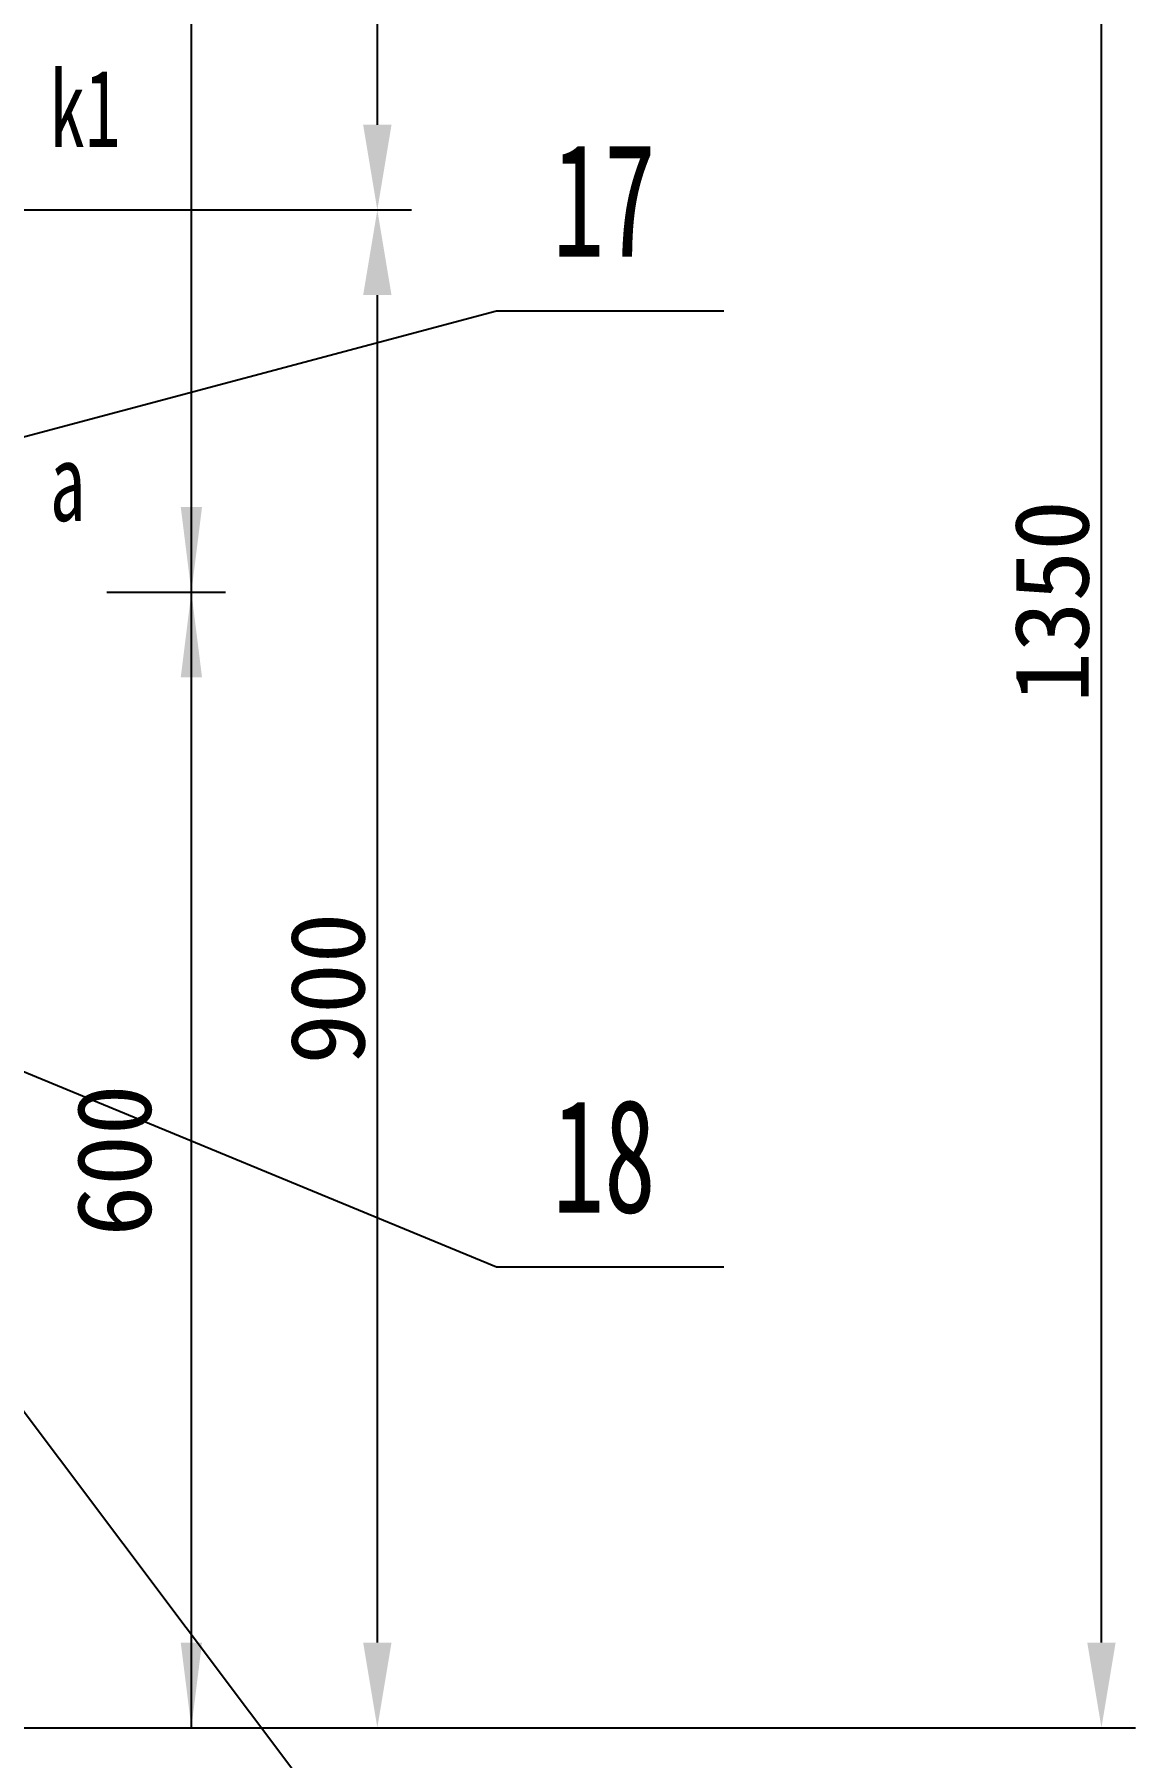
# Model space of a CAD drawing. Header units: millimetres. Extents: x -23892 to 57527, y -540 to 34444.
# Drawn here: x 13711 to 15249, y 13063 to 15470 of the extents above; entities that cross this region are included whole.
import ezdxf

# ---------------------------------------------------------------- set-up
doc = ezdxf.new("R2010")
doc.units = ezdxf.units.MM
for name, color, linetype, lineweight in [('CAXA0', 7, 'Continuous', 70), ('CAXA3', 7, 'Continuous', 25), ('CAXA4', 3, 'Continuous', 25)]:
    doc.layers.add(name, color=color, linetype=linetype, lineweight=lineweight)
doc.styles.get("Standard").update_dxf_attribs({"font": ''})
doc.styles.add('UserTxtStyle1', font='', dxfattribs={"width": 0.667})
doc.styles.add('UserTxtStyle5', font='', dxfattribs={"width": 0.667})
doc.styles.get('Standard').set_extended_font_data('FangSong')
doc.styles.get('UserTxtStyle1').set_extended_font_data('FangSong')
doc.styles.get('UserTxtStyle5').set_extended_font_data('FangSong')

msp = doc.modelspace()

# ---------------------------------------------------------------- hatches: boundary and pattern name
at = {"layer": 'CAXA0', "linetype": 'Continuous', "lineweight": 25}
for points in [[(13929.8479, 14691.4128), (13944.7204, 14810.3929), (13914.9754, 14810.3929)], [(13929.8479, 14691.4128), (13944.7204, 14572.4326), (13914.9754, 14572.4326)], [(13929.8479, 13105.0105), (13944.7204, 13223.9907), (13914.9754, 13223.9907)]]:
    msp.add_hatch(color=3, dxfattribs=at).paths.add_polyline_path(points, flags=0)

# ---------------------------------------------------------------- linework, layer by layer
at = {"layer": 'CAXA0', "color": 3, "linetype": 'Continuous', "lineweight": 25}
for p, q in [((13929.8479, 14691.4128), (13929.8479, 18287.2579)), ((13811.7252, 14691.4128), (13977.44, 14691.4128)), ((13811.7252, 14691.4128), (13977.44, 14691.4128)), ((13929.8479, 13105.0105), (13929.8479, 14691.4128)), ((13549.5311, 13105.0105), (13977.44, 13105.0105))]:
    msp.add_line(p, q, dxfattribs=at)
at = {"layer": 'CAXA0', "color": 0, "linetype": 'Continuous', "lineweight": 25}
for p, q in [((12998.7237, 14723.247), (14356.1867, 15084.1113)), ((14356.1867, 15084.1113), (14673.4672, 15084.1113)), ((11630.1391, 14874.7201), (14356.1867, 13748.9065)), ((14356.1867, 13748.9065), (14673.4672, 13748.9065))]:
    msp.add_line(p, q, dxfattribs=at)
at = {"layer": 'CAXA3', "color": 3, "linetype": 'Continuous', "lineweight": 25}
msp.add_line((13369.022, 13981.5074), (14356.1867, 12668.2286), dxfattribs=at)
at = {"layer": 'CAXA4', "color": 3, "linetype": 'Continuous', "lineweight": 25}
for p, q in [((14189.5828, 15344.1696), (14189.5828, 21437.6402)), ((15201.0339, 13223.9907), (15201.0339, 16196.2977)), ((13514.1103, 15225.1894), (14237.1749, 15225.1894)), ((13728.5641, 15225.1894), (14237.1749, 15225.1894)), ((14189.5828, 13223.9907), (14189.5828, 15106.2092)), ((13514.1103, 13105.0105), (14237.1749, 13105.0105)), ((13549.5311, 13105.0105), (15248.626, 13105.0105))]:
    msp.add_line(p, q, dxfattribs=at)
for points in [[(14169.7528, 15344.1696), (14209.4128, 15344.1696), (14189.5828, 15225.1894)], [(14169.7528, 15106.2092), (14209.4128, 15106.2092), (14189.5828, 15225.1894)], [(14169.7528, 13223.9907), (14209.4128, 13223.9907), (14189.5828, 13105.0105)], [(15181.2039, 13223.9907), (15220.8639, 13223.9907), (15201.0339, 13105.0105)]]:
    msp.add_solid(points, dxfattribs=at)

# ---------------------------------------------------------------- texts
at = {"layer": 'CAXA0', "color": 3, "lineweight": 25}
msp.add_text('600', height=104.10765, rotation=90, dxfattribs=at).set_placement((13873.4811, 13791.1371))
at = {"layer": 'CAXA0', "color": 0, "linetype": 'Continuous', "lineweight": 25, "char_height": 158.640227, "attachment_point": 1, "style": 'UserTxtStyle5'}
for s, insert in [('\\fFangSong_GB2312|b0|i0|p34;17', (14434.413, 15318.4775)), ('\\fFangSong_GB2312|b0|i0|p34;18', (14434.413, 13983.2726))]:
    msp.add_mtext(s, dxfattribs=dict(at, insert=insert))
at = {"layer": 'CAXA4', "color": 3, "lineweight": 25, "style": 'UserTxtStyle1', "width": 0.667}
for s, height, p in [('k1', 108.27195, (13732.2506, 15313.2202)), ('a', 108.272, (13732.2506, 14790.881))]:
    msp.add_text(s, height=height, dxfattribs=at).set_placement(p)
at = {"layer": 'CAXA4', "color": 3, "lineweight": 25}
for s, p in [('1350', (15183.1869, 14536.6315)), ('900', (14171.7358, 14031.2473))]:
    msp.add_text(s, height=104.10765, rotation=90, dxfattribs=at).set_placement(p)

doc.saveas('drawing.dxf')
